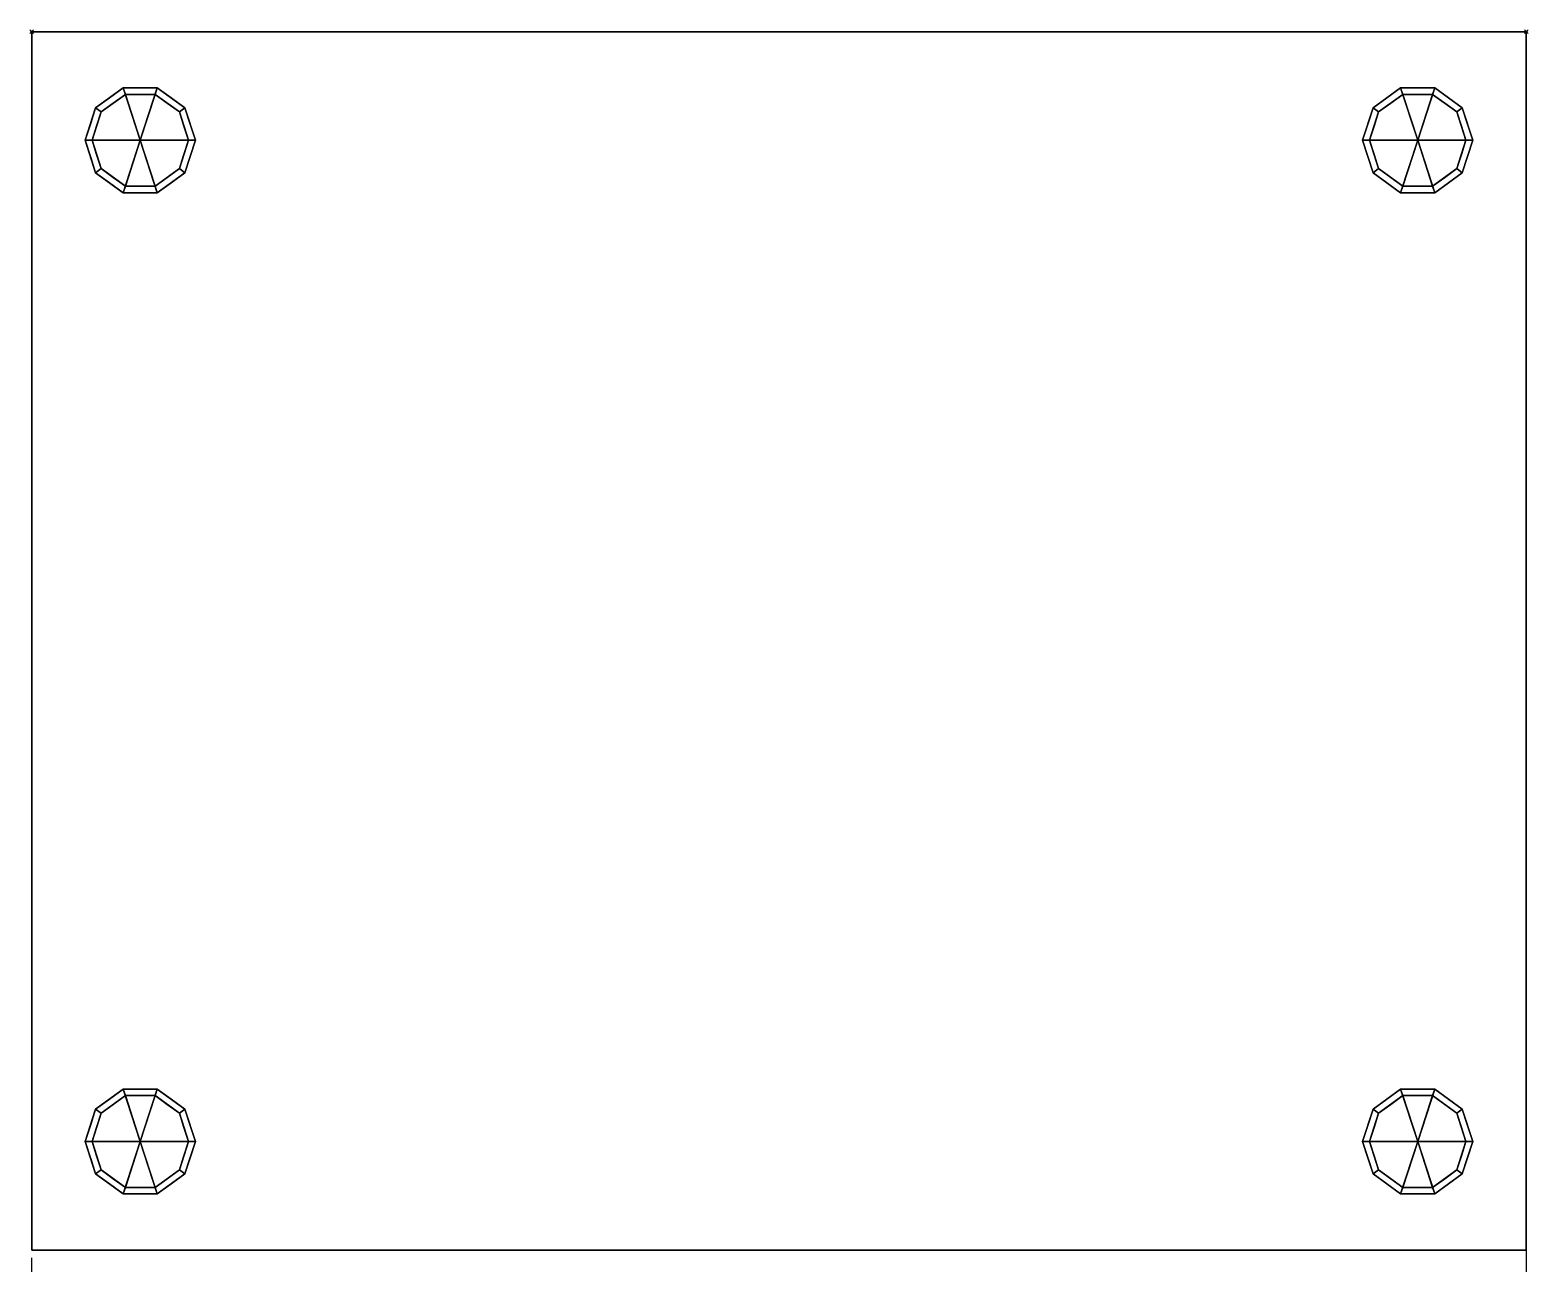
# Model space of a CAD drawing. Header units: millimetres. Extents: x 4 to 873, y -1319 to 1.
# Drawn here: x 4 to 873, y -715 to 1 of the extents above; entities that cross this region are included whole.
import ezdxf

# ---------------------------------------------------------------- set-up
doc = ezdxf.new("R2010")
doc.units = ezdxf.units.MM
doc.header["$PDMODE"] = 35
doc.linetypes.add('NASCOSTA', pattern=[9.525, 6.35, -3.175])
for name, color, linetype in [('PQ_200_2D', 1, 'Continuous'), ('PQ_200_3D', 1, 'Continuous'), ('PQ_INS_3D', 3, 'Continuous')]:
    doc.layers.add(name, color=color, linetype=linetype)

msp = doc.modelspace()

# ---------------------------------------------------------------- linework, layer by layer
at = {"layer": 'PQ_200_2D', "color": 7, "linetype": 'NASCOSTA', "ltscale": 10}
for p, q in [((4.98, 0), (871.98, 0)), ((4.98, -775), (4.98, 0)), ((871.98, 0), (871.98, -775))]:
    msp.add_line(p, q, dxfattribs=at)
at = {"layer": 'PQ_INS_3D'}
for p in [(4.98, 0), (871.98, 0)]:
    msp.add_point(p, dxfattribs=at)

# ---------------------------------------------------------------- meshes
at = {"layer": 'PQ_200_3D'}
mesh = msp.add_polyface(dxfattribs=at)
corners = [(4.98, -707, 770), (4.98, 0, 770), (4.98, 0, 152), (4.98, -707, 152)]
mesh.append_faces([[corners[k] for k in face] for face in [(0, 1, 2, 3)]])
mesh = msp.add_polyface(dxfattribs=at)
corners = [(871.98, -707, 152), (4.98, -707, 152), (4.98, 0, 152), (871.98, 0, 152)]
mesh.append_faces([[corners[k] for k in face] for face in [(0, 1, 2, 3)]])
mesh = msp.add_polyface(dxfattribs=at)
corners = [(871.98, 0, 152), (4.98, 0, 152), (4.98, 0, 770), (871.98, 0, 770)]
mesh.append_faces([[corners[k] for k in face] for face in [(0, 1, 2, 3)]])
mesh = msp.add_polyface(dxfattribs=at)
corners = [(871.98, 0, 770), (4.98, 0, 770), (4.98, -707, 770), (871.98, -707, 770)]
mesh.append_faces([[corners[k] for k in face] for face in [(0, 1, 2, 3)]])
mesh = msp.add_polyface(dxfattribs=at)
corners = [(871.98, 0, 152), (871.98, 0, 770), (871.98, -707, 770), (871.98, -707, 152)]
mesh.append_faces([[corners[k] for k in face] for face in [(0, 1, 2, 3)]])
mesh = msp.add_polyface(dxfattribs=at)
corners = [(67.98, -63, 152), (99.98, -63, 152), (93.86, -44.19, 152), (77.86, -32.57, 152), (58.09, -32.57, 152), (42.09, -44.19, 152), (35.98, -63, 152)]
mesh.append_faces([[corners[k] for k in face] for face in [(0, 4, 5, 6)]], dxfattribs={"vtx0": -1})
mesh.append_faces([[corners[k] for k in face] for face in [(0, 3, 4)]], dxfattribs={"vtx0": -1, "vtx2": -1})
mesh.append_faces([[corners[k] for k in face] for face in [(0, 1, 2, 3)]], dxfattribs={"vtx3": -1})
mesh = msp.add_polyface(dxfattribs=at)
corners = [(35.98, -63, 152), (42.09, -44.19, 152), (58.09, -32.57, 152), (77.86, -32.57, 152), (93.86, -44.19, 152), (99.98, -63, 152), (99.98, -63, 48), (93.86, -44.19, 48), (77.86, -32.57, 48), (58.09, -32.57, 48), (42.09, -44.19, 48), (35.98, -63, 48), (85.86, -38.38, 152), (85.86, -38.38, 48), (96.92, -53.6, 48), (96.92, -53.6, 152), (67.98, -32.57, 152), (67.98, -32.57, 48), (50.09, -38.38, 48), (50.09, -38.38, 152), (39.2, -53.08, 48), (39.03, -53.6, 152)]
mesh.append_faces([[corners[k] for k in face] for face in [(1, 20, 21), (11, 21, 20), (20, 1, 10)]], dxfattribs={"vtx0": -1, "vtx1": -1})
mesh.append_faces([[corners[k] for k in face] for face in [(2, 16, 17, 9), (13, 8, 3, 12), (4, 15, 14, 7), (7, 13, 12, 4), (9, 18, 19, 2), (16, 3, 8, 17), (1, 19, 18, 10)]], dxfattribs={"vtx1": -1, "vtx3": -1})
mesh.append_faces([[corners[k] for k in face] for face in [(5, 6, 14, 15), (11, 0, 21)]], dxfattribs={"vtx2": -1})
mesh = msp.add_polyface(dxfattribs=at)
corners = [(35.98, -63, 48), (42.09, -44.19, 48), (58.09, -32.57, 48), (77.86, -32.57, 48), (93.86, -44.19, 48), (99.98, -63, 48), (95.98, -63, 48), (90.63, -46.54, 48), (76.63, -36.37, 48), (59.32, -36.37, 48), (45.32, -46.54, 48), (39.98, -63, 48)]
mesh.append_faces([[corners[k] for k in face] for face in [(10, 1, 2, 9)]], dxfattribs={"vtx0": -1, "vtx2": -1})
mesh.append_faces([[corners[k] for k in face] for face in [(6, 7, 4, 5)]], dxfattribs={"vtx1": -1})
mesh.append_faces([[corners[k] for k in face] for face in [(8, 9, 2, 3), (7, 8, 3, 4)]], dxfattribs={"vtx1": -1, "vtx3": -1})
mesh.append_faces([[corners[k] for k in face] for face in [(11, 0, 1, 10)]], dxfattribs={"vtx2": -1})
mesh = msp.add_polyface(dxfattribs=at)
corners = [(808.98, -63, 152), (840.98, -63, 152), (834.86, -44.19, 152), (818.86, -32.57, 152), (799.09, -32.57, 152), (783.09, -44.19, 152), (776.98, -63, 152)]
mesh.append_faces([[corners[k] for k in face] for face in [(0, 4, 5, 6)]], dxfattribs={"vtx0": -1})
mesh.append_faces([[corners[k] for k in face] for face in [(0, 3, 4)]], dxfattribs={"vtx0": -1, "vtx2": -1})
mesh.append_faces([[corners[k] for k in face] for face in [(0, 1, 2, 3)]], dxfattribs={"vtx3": -1})
mesh = msp.add_polyface(dxfattribs=at)
corners = [(776.98, -63, 152), (783.09, -44.19, 152), (799.09, -32.57, 152), (818.86, -32.57, 152), (834.86, -44.19, 152), (840.98, -63, 152), (840.98, -63, 48), (834.86, -44.19, 48), (818.86, -32.57, 48), (799.09, -32.57, 48), (783.09, -44.19, 48), (776.98, -63, 48), (826.86, -38.38, 152), (826.86, -38.38, 48), (837.92, -53.6, 48), (837.92, -53.6, 152), (808.98, -32.57, 152), (808.98, -32.57, 48), (791.09, -38.38, 48), (791.09, -38.38, 152), (780.2, -53.08, 48), (780.03, -53.6, 152)]
mesh.append_faces([[corners[k] for k in face] for face in [(1, 20, 21), (11, 21, 20), (20, 1, 10)]], dxfattribs={"vtx0": -1, "vtx1": -1})
mesh.append_faces([[corners[k] for k in face] for face in [(2, 16, 17, 9), (13, 8, 3, 12), (4, 15, 14, 7), (7, 13, 12, 4), (9, 18, 19, 2), (16, 3, 8, 17), (1, 19, 18, 10)]], dxfattribs={"vtx1": -1, "vtx3": -1})
mesh.append_faces([[corners[k] for k in face] for face in [(5, 6, 14, 15), (11, 0, 21)]], dxfattribs={"vtx2": -1})
mesh = msp.add_polyface(dxfattribs=at)
corners = [(776.98, -63, 48), (783.09, -44.19, 48), (799.09, -32.57, 48), (818.86, -32.57, 48), (834.86, -44.19, 48), (840.98, -63, 48), (836.98, -63, 48), (831.63, -46.54, 48), (817.63, -36.37, 48), (800.32, -36.37, 48), (786.32, -46.54, 48), (780.98, -63, 48)]
mesh.append_faces([[corners[k] for k in face] for face in [(10, 1, 2, 9)]], dxfattribs={"vtx0": -1, "vtx2": -1})
mesh.append_faces([[corners[k] for k in face] for face in [(6, 7, 4, 5)]], dxfattribs={"vtx1": -1})
mesh.append_faces([[corners[k] for k in face] for face in [(8, 9, 2, 3), (7, 8, 3, 4)]], dxfattribs={"vtx1": -1, "vtx3": -1})
mesh.append_faces([[corners[k] for k in face] for face in [(11, 0, 1, 10)]], dxfattribs={"vtx2": -1})
mesh = msp.add_polyface(dxfattribs=at)
corners = [(39.98, -63, 48), (45.32, -46.54, 48), (59.32, -36.37, 48), (76.63, -36.37, 48), (90.63, -46.54, 48), (95.98, -63, 48), (95.98, -63), (90.63, -46.54), (76.63, -36.37), (59.32, -36.37), (45.32, -46.54), (39.98, -63), (83.63, -41.46), (83.63, -41.46, 48), (93.3, -54.77, 48), (93.3, -54.77), (67.98, -36.37, 48), (67.98, -36.37), (52.32, -41.46), (52.32, -41.46, 48), (42.84, -54.2), (42.65, -54.77, 48)]
mesh.append_faces([[corners[k] for k in face] for face in [(20, 1, 10), (1, 20, 21), (11, 21, 20)]], dxfattribs={"vtx0": -1, "vtx1": -1})
mesh.append_faces([[corners[k] for k in face] for face in [(4, 7, 12, 13), (13, 12, 8, 3), (14, 15, 7, 4)]], dxfattribs={"vtx0": -1, "vtx2": -1})
mesh.append_faces([[corners[k] for k in face] for face in [(18, 10, 1, 19), (17, 9, 2, 16), (9, 18, 19, 2), (16, 3, 8, 17)]], dxfattribs={"vtx1": -1, "vtx3": -1})
mesh.append_faces([[corners[k] for k in face] for face in [(5, 6, 15, 14), (11, 0, 21)]], dxfattribs={"vtx2": -1})
mesh = msp.add_polyface(dxfattribs=at)
corners = [(39.98, -63), (45.32, -46.54), (59.32, -36.37), (76.63, -36.37), (90.63, -46.54), (95.98, -63), (67.98, -63)]
mesh.append_faces([[corners[k] for k in face] for face in [(1, 2, 6, 0)]], dxfattribs={"vtx1": -1})
mesh.append_faces([[corners[k] for k in face] for face in [(2, 3, 6)]], dxfattribs={"vtx1": -1, "vtx2": -1})
mesh.append_faces([[corners[k] for k in face] for face in [(4, 5, 6, 3)]], dxfattribs={"vtx2": -1})
mesh = msp.add_polyface(dxfattribs=at)
corners = [(780.98, -63, 48), (786.32, -46.54, 48), (800.32, -36.37, 48), (817.63, -36.37, 48), (831.63, -46.54, 48), (836.98, -63, 48), (836.98, -63), (831.63, -46.54), (817.63, -36.37), (800.32, -36.37), (786.32, -46.54), (780.98, -63), (824.63, -41.46), (824.63, -41.46, 48), (834.3, -54.77, 48), (834.3, -54.77), (808.98, -36.37, 48), (808.98, -36.37), (793.32, -41.46), (793.32, -41.46, 48), (783.84, -54.2), (783.65, -54.77, 48)]
mesh.append_faces([[corners[k] for k in face] for face in [(20, 1, 10), (1, 20, 21), (11, 21, 20)]], dxfattribs={"vtx0": -1, "vtx1": -1})
mesh.append_faces([[corners[k] for k in face] for face in [(4, 7, 12, 13), (13, 12, 8, 3), (14, 15, 7, 4)]], dxfattribs={"vtx0": -1, "vtx2": -1})
mesh.append_faces([[corners[k] for k in face] for face in [(18, 10, 1, 19), (17, 9, 2, 16), (9, 18, 19, 2), (16, 3, 8, 17)]], dxfattribs={"vtx1": -1, "vtx3": -1})
mesh.append_faces([[corners[k] for k in face] for face in [(5, 6, 15, 14), (11, 0, 21)]], dxfattribs={"vtx2": -1})
mesh = msp.add_polyface(dxfattribs=at)
corners = [(780.98, -63), (786.32, -46.54), (800.32, -36.37), (817.63, -36.37), (831.63, -46.54), (836.98, -63), (808.98, -63)]
mesh.append_faces([[corners[k] for k in face] for face in [(1, 2, 6, 0)]], dxfattribs={"vtx1": -1})
mesh.append_faces([[corners[k] for k in face] for face in [(2, 3, 6)]], dxfattribs={"vtx1": -1, "vtx2": -1})
mesh.append_faces([[corners[k] for k in face] for face in [(4, 5, 6, 3)]], dxfattribs={"vtx2": -1})
mesh = msp.add_polyface(dxfattribs=at)
corners = [(67.98, -63, 152), (35.98, -63, 152), (42.09, -81.81, 152), (58.09, -93.43, 152), (77.86, -93.43, 152), (93.86, -81.81, 152), (99.98, -63, 152)]
mesh.append_faces([[corners[k] for k in face] for face in [(0, 4, 5, 6)]], dxfattribs={"vtx0": -1})
mesh.append_faces([[corners[k] for k in face] for face in [(4, 0, 3)]], dxfattribs={"vtx0": -1, "vtx1": -1})
mesh.append_faces([[corners[k] for k in face] for face in [(0, 1, 2, 3)]], dxfattribs={"vtx3": -1})
mesh = msp.add_polyface(dxfattribs=at)
corners = [(99.98, -63, 152), (93.86, -81.81, 152), (77.86, -93.43, 152), (58.09, -93.43, 152), (42.09, -81.81, 152), (35.98, -63, 152), (35.98, -63, 48), (42.09, -81.81, 48), (58.09, -93.43, 48), (77.86, -93.43, 48), (93.86, -81.81, 48), (99.98, -63, 48), (39.2, -72.92, 152), (39.03, -72.4, 48), (50.09, -87.62, 48), (50.09, -87.62, 152), (67.98, -93.43, 152), (67.98, -93.43, 48), (85.86, -87.62, 48), (85.86, -87.62, 152), (96.75, -72.92, 48), (96.92, -72.4, 152)]
mesh.append_faces([[corners[k] for k in face] for face in [(13, 5, 6)]], dxfattribs={"vtx0": -1})
mesh.append_faces([[corners[k] for k in face] for face in [(7, 12, 13), (5, 13, 12), (1, 20, 21), (11, 21, 20), (20, 1, 10)]], dxfattribs={"vtx0": -1, "vtx1": -1})
mesh.append_faces([[corners[k] for k in face] for face in [(7, 4, 12)]], dxfattribs={"vtx0": -1, "vtx2": -1})
mesh.append_faces([[corners[k] for k in face] for face in [(15, 4, 7, 14), (3, 15, 14, 8), (17, 9, 2, 16), (19, 2, 9, 18), (18, 10, 1, 19), (16, 3, 8, 17)]], dxfattribs={"vtx1": -1, "vtx3": -1})
mesh.append_faces([[corners[k] for k in face] for face in [(11, 0, 21)]], dxfattribs={"vtx2": -1})
mesh = msp.add_polyface(dxfattribs=at)
corners = [(99.98, -63, 48), (93.86, -81.81, 48), (77.86, -93.43, 48), (58.09, -93.43, 48), (42.09, -81.81, 48), (35.98, -63, 48), (39.98, -63, 48), (45.32, -79.46, 48), (59.32, -89.63, 48), (76.63, -89.63, 48), (90.63, -79.46, 48), (95.98, -63, 48)]
mesh.append_faces([[corners[k] for k in face] for face in [(1, 10, 11, 0)]], dxfattribs={"vtx0": -1})
mesh.append_faces([[corners[k] for k in face] for face in [(3, 8, 9, 2), (2, 9, 10, 1)]], dxfattribs={"vtx0": -1, "vtx2": -1})
mesh.append_faces([[corners[k] for k in face] for face in [(3, 4, 7, 8)]], dxfattribs={"vtx1": -1, "vtx3": -1})
mesh.append_faces([[corners[k] for k in face] for face in [(4, 5, 6, 7)]], dxfattribs={"vtx3": -1})
mesh = msp.add_polyface(dxfattribs=at)
corners = [(95.98, -63, 48), (90.63, -79.46, 48), (76.63, -89.63, 48), (59.32, -89.63, 48), (45.32, -79.46, 48), (39.98, -63, 48), (39.98, -63), (45.32, -79.46), (59.32, -89.63), (76.63, -89.63), (90.63, -79.46), (95.98, -63), (52.32, -84.54, 48), (52.32, -84.54), (42.65, -71.23), (42.65, -71.23, 48), (67.98, -89.63, 48), (67.98, -89.63), (83.63, -84.54), (83.63, -84.54, 48), (93.12, -71.8), (93.3, -71.23, 48)]
mesh.append_faces([[corners[k] for k in face] for face in [(20, 1, 10), (1, 20, 21), (11, 21, 20)]], dxfattribs={"vtx0": -1, "vtx1": -1})
mesh.append_faces([[corners[k] for k in face] for face in [(2, 16, 17, 9), (13, 8, 3, 12), (4, 15, 14, 7), (7, 13, 12, 4), (16, 3, 8, 17), (19, 2, 9, 18), (1, 19, 18, 10)]], dxfattribs={"vtx1": -1, "vtx3": -1})
mesh.append_faces([[corners[k] for k in face] for face in [(11, 0, 21)]], dxfattribs={"vtx2": -1})
mesh.append_faces([[corners[k] for k in face] for face in [(15, 5, 6, 14)]], dxfattribs={"vtx3": -1})
mesh = msp.add_polyface(dxfattribs=at)
corners = [(95.98, -63), (90.63, -79.46), (76.63, -89.63), (59.32, -89.63), (45.32, -79.46), (39.98, -63), (67.98, -63)]
mesh.append_faces([[corners[k] for k in face] for face in [(3, 6, 2)]], dxfattribs={"vtx0": -1, "vtx1": -1})
mesh.append_faces([[corners[k] for k in face] for face in [(1, 2, 6, 0)]], dxfattribs={"vtx1": -1})
mesh.append_faces([[corners[k] for k in face] for face in [(4, 5, 6, 3)]], dxfattribs={"vtx2": -1})
mesh = msp.add_polyface(dxfattribs=at)
corners = [(808.98, -63, 152), (776.98, -63, 152), (783.09, -81.81, 152), (799.09, -93.43, 152), (818.86, -93.43, 152), (834.86, -81.81, 152), (840.98, -63, 152)]
mesh.append_faces([[corners[k] for k in face] for face in [(0, 4, 5, 6)]], dxfattribs={"vtx0": -1})
mesh.append_faces([[corners[k] for k in face] for face in [(4, 0, 3)]], dxfattribs={"vtx0": -1, "vtx1": -1})
mesh.append_faces([[corners[k] for k in face] for face in [(0, 1, 2, 3)]], dxfattribs={"vtx3": -1})
mesh = msp.add_polyface(dxfattribs=at)
corners = [(840.98, -63, 152), (834.86, -81.81, 152), (818.86, -93.43, 152), (799.09, -93.43, 152), (783.09, -81.81, 152), (776.98, -63, 152), (776.98, -63, 48), (783.09, -81.81, 48), (799.09, -93.43, 48), (818.86, -93.43, 48), (834.86, -81.81, 48), (840.98, -63, 48), (780.2, -72.92, 152), (780.03, -72.4, 48), (791.09, -87.62, 48), (791.09, -87.62, 152), (808.98, -93.43, 152), (808.98, -93.43, 48), (826.86, -87.62, 48), (826.86, -87.62, 152), (837.75, -72.92, 48), (837.92, -72.4, 152)]
mesh.append_faces([[corners[k] for k in face] for face in [(13, 5, 6)]], dxfattribs={"vtx0": -1})
mesh.append_faces([[corners[k] for k in face] for face in [(7, 12, 13), (5, 13, 12), (1, 20, 21), (11, 21, 20), (20, 1, 10)]], dxfattribs={"vtx0": -1, "vtx1": -1})
mesh.append_faces([[corners[k] for k in face] for face in [(7, 4, 12)]], dxfattribs={"vtx0": -1, "vtx2": -1})
mesh.append_faces([[corners[k] for k in face] for face in [(15, 4, 7, 14), (3, 15, 14, 8), (17, 9, 2, 16), (19, 2, 9, 18), (18, 10, 1, 19), (16, 3, 8, 17)]], dxfattribs={"vtx1": -1, "vtx3": -1})
mesh.append_faces([[corners[k] for k in face] for face in [(11, 0, 21)]], dxfattribs={"vtx2": -1})
mesh = msp.add_polyface(dxfattribs=at)
corners = [(840.98, -63, 48), (834.86, -81.81, 48), (818.86, -93.43, 48), (799.09, -93.43, 48), (783.09, -81.81, 48), (776.98, -63, 48), (780.98, -63, 48), (786.32, -79.46, 48), (800.32, -89.63, 48), (817.63, -89.63, 48), (831.63, -79.46, 48), (836.98, -63, 48)]
mesh.append_faces([[corners[k] for k in face] for face in [(1, 10, 11, 0)]], dxfattribs={"vtx0": -1})
mesh.append_faces([[corners[k] for k in face] for face in [(3, 8, 9, 2), (2, 9, 10, 1)]], dxfattribs={"vtx0": -1, "vtx2": -1})
mesh.append_faces([[corners[k] for k in face] for face in [(3, 4, 7, 8)]], dxfattribs={"vtx1": -1, "vtx3": -1})
mesh.append_faces([[corners[k] for k in face] for face in [(4, 5, 6, 7)]], dxfattribs={"vtx3": -1})
mesh = msp.add_polyface(dxfattribs=at)
corners = [(836.98, -63, 48), (831.63, -79.46, 48), (817.63, -89.63, 48), (800.32, -89.63, 48), (786.32, -79.46, 48), (780.98, -63, 48), (780.98, -63), (786.32, -79.46), (800.32, -89.63), (817.63, -89.63), (831.63, -79.46), (836.98, -63), (793.32, -84.54, 48), (793.32, -84.54), (783.65, -71.23), (783.65, -71.23, 48), (808.98, -89.63, 48), (808.98, -89.63), (824.63, -84.54), (824.63, -84.54, 48), (834.12, -71.8), (834.3, -71.23, 48)]
mesh.append_faces([[corners[k] for k in face] for face in [(20, 1, 10), (1, 20, 21), (11, 21, 20)]], dxfattribs={"vtx0": -1, "vtx1": -1})
mesh.append_faces([[corners[k] for k in face] for face in [(2, 16, 17, 9), (13, 8, 3, 12), (4, 15, 14, 7), (7, 13, 12, 4), (16, 3, 8, 17), (19, 2, 9, 18), (1, 19, 18, 10)]], dxfattribs={"vtx1": -1, "vtx3": -1})
mesh.append_faces([[corners[k] for k in face] for face in [(11, 0, 21)]], dxfattribs={"vtx2": -1})
mesh.append_faces([[corners[k] for k in face] for face in [(15, 5, 6, 14)]], dxfattribs={"vtx3": -1})
mesh = msp.add_polyface(dxfattribs=at)
corners = [(836.98, -63), (831.63, -79.46), (817.63, -89.63), (800.32, -89.63), (786.32, -79.46), (780.98, -63), (808.98, -63)]
mesh.append_faces([[corners[k] for k in face] for face in [(3, 6, 2)]], dxfattribs={"vtx0": -1, "vtx1": -1})
mesh.append_faces([[corners[k] for k in face] for face in [(1, 2, 6, 0)]], dxfattribs={"vtx1": -1})
mesh.append_faces([[corners[k] for k in face] for face in [(4, 5, 6, 3)]], dxfattribs={"vtx2": -1})
mesh = msp.add_polyface(dxfattribs=at)
corners = [(67.98, -644, 152), (99.98, -644, 152), (93.86, -625.19, 152), (77.86, -613.57, 152), (58.09, -613.57, 152), (42.09, -625.19, 152), (35.98, -644, 152)]
mesh.append_faces([[corners[k] for k in face] for face in [(0, 4, 5, 6)]], dxfattribs={"vtx0": -1})
mesh.append_faces([[corners[k] for k in face] for face in [(0, 3, 4)]], dxfattribs={"vtx0": -1, "vtx2": -1})
mesh.append_faces([[corners[k] for k in face] for face in [(0, 1, 2, 3)]], dxfattribs={"vtx3": -1})
mesh = msp.add_polyface(dxfattribs=at)
corners = [(35.98, -644, 152), (42.09, -625.19, 152), (58.09, -613.57, 152), (77.86, -613.57, 152), (93.86, -625.19, 152), (99.98, -644, 152), (99.98, -644, 48), (93.86, -625.19, 48), (77.86, -613.57, 48), (58.09, -613.57, 48), (42.09, -625.19, 48), (35.98, -644, 48), (85.86, -619.38, 152), (85.86, -619.38, 48), (96.92, -634.6, 48), (96.92, -634.6, 152), (67.98, -613.57, 152), (67.98, -613.57, 48), (50.09, -619.38, 48), (50.09, -619.38, 152), (39.2, -634.08, 48), (39.03, -634.6, 152)]
mesh.append_faces([[corners[k] for k in face] for face in [(1, 20, 21), (11, 21, 20), (20, 1, 10)]], dxfattribs={"vtx0": -1, "vtx1": -1})
mesh.append_faces([[corners[k] for k in face] for face in [(2, 16, 17, 9), (13, 8, 3, 12), (4, 15, 14, 7), (7, 13, 12, 4), (9, 18, 19, 2), (16, 3, 8, 17), (1, 19, 18, 10)]], dxfattribs={"vtx1": -1, "vtx3": -1})
mesh.append_faces([[corners[k] for k in face] for face in [(5, 6, 14, 15), (11, 0, 21)]], dxfattribs={"vtx2": -1})
mesh = msp.add_polyface(dxfattribs=at)
corners = [(35.98, -644, 48), (42.09, -625.19, 48), (58.09, -613.57, 48), (77.86, -613.57, 48), (93.86, -625.19, 48), (99.98, -644, 48), (95.98, -644, 48), (90.63, -627.54, 48), (76.63, -617.37, 48), (59.32, -617.37, 48), (45.32, -627.54, 48), (39.98, -644, 48)]
mesh.append_faces([[corners[k] for k in face] for face in [(10, 1, 2, 9)]], dxfattribs={"vtx0": -1, "vtx2": -1})
mesh.append_faces([[corners[k] for k in face] for face in [(6, 7, 4, 5)]], dxfattribs={"vtx1": -1})
mesh.append_faces([[corners[k] for k in face] for face in [(8, 9, 2, 3), (7, 8, 3, 4)]], dxfattribs={"vtx1": -1, "vtx3": -1})
mesh.append_faces([[corners[k] for k in face] for face in [(11, 0, 1, 10)]], dxfattribs={"vtx2": -1})
mesh = msp.add_polyface(dxfattribs=at)
corners = [(808.98, -644, 152), (840.98, -644, 152), (834.86, -625.19, 152), (818.86, -613.57, 152), (799.09, -613.57, 152), (783.09, -625.19, 152), (776.98, -644, 152)]
mesh.append_faces([[corners[k] for k in face] for face in [(0, 4, 5, 6)]], dxfattribs={"vtx0": -1})
mesh.append_faces([[corners[k] for k in face] for face in [(0, 3, 4)]], dxfattribs={"vtx0": -1, "vtx2": -1})
mesh.append_faces([[corners[k] for k in face] for face in [(0, 1, 2, 3)]], dxfattribs={"vtx3": -1})
mesh = msp.add_polyface(dxfattribs=at)
corners = [(776.98, -644, 152), (783.09, -625.19, 152), (799.09, -613.57, 152), (818.86, -613.57, 152), (834.86, -625.19, 152), (840.98, -644, 152), (840.98, -644, 48), (834.86, -625.19, 48), (818.86, -613.57, 48), (799.09, -613.57, 48), (783.09, -625.19, 48), (776.98, -644, 48), (826.86, -619.38, 152), (826.86, -619.38, 48), (837.92, -634.6, 48), (837.92, -634.6, 152), (808.98, -613.57, 152), (808.98, -613.57, 48), (791.09, -619.38, 48), (791.09, -619.38, 152), (780.2, -634.08, 48), (780.03, -634.6, 152)]
mesh.append_faces([[corners[k] for k in face] for face in [(1, 20, 21), (11, 21, 20), (20, 1, 10)]], dxfattribs={"vtx0": -1, "vtx1": -1})
mesh.append_faces([[corners[k] for k in face] for face in [(2, 16, 17, 9), (13, 8, 3, 12), (4, 15, 14, 7), (7, 13, 12, 4), (9, 18, 19, 2), (16, 3, 8, 17), (1, 19, 18, 10)]], dxfattribs={"vtx1": -1, "vtx3": -1})
mesh.append_faces([[corners[k] for k in face] for face in [(5, 6, 14, 15), (11, 0, 21)]], dxfattribs={"vtx2": -1})
mesh = msp.add_polyface(dxfattribs=at)
corners = [(776.98, -644, 48), (783.09, -625.19, 48), (799.09, -613.57, 48), (818.86, -613.57, 48), (834.86, -625.19, 48), (840.98, -644, 48), (836.98, -644, 48), (831.63, -627.54, 48), (817.63, -617.37, 48), (800.32, -617.37, 48), (786.32, -627.54, 48), (780.98, -644, 48)]
mesh.append_faces([[corners[k] for k in face] for face in [(10, 1, 2, 9)]], dxfattribs={"vtx0": -1, "vtx2": -1})
mesh.append_faces([[corners[k] for k in face] for face in [(6, 7, 4, 5)]], dxfattribs={"vtx1": -1})
mesh.append_faces([[corners[k] for k in face] for face in [(8, 9, 2, 3), (7, 8, 3, 4)]], dxfattribs={"vtx1": -1, "vtx3": -1})
mesh.append_faces([[corners[k] for k in face] for face in [(11, 0, 1, 10)]], dxfattribs={"vtx2": -1})
mesh = msp.add_polyface(dxfattribs=at)
corners = [(39.98, -644, 48), (45.32, -627.54, 48), (59.32, -617.37, 48), (76.63, -617.37, 48), (90.63, -627.54, 48), (95.98, -644, 48), (95.98, -644), (90.63, -627.54), (76.63, -617.37), (59.32, -617.37), (45.32, -627.54), (39.98, -644), (83.63, -622.46), (83.63, -622.46, 48), (93.3, -635.77, 48), (93.3, -635.77), (67.98, -617.37, 48), (67.98, -617.37), (52.32, -622.46), (52.32, -622.46, 48), (42.84, -635.2), (42.65, -635.77, 48)]
mesh.append_faces([[corners[k] for k in face] for face in [(20, 1, 10), (1, 20, 21), (11, 21, 20)]], dxfattribs={"vtx0": -1, "vtx1": -1})
mesh.append_faces([[corners[k] for k in face] for face in [(4, 7, 12, 13), (13, 12, 8, 3), (14, 15, 7, 4)]], dxfattribs={"vtx0": -1, "vtx2": -1})
mesh.append_faces([[corners[k] for k in face] for face in [(18, 10, 1, 19), (17, 9, 2, 16), (9, 18, 19, 2), (16, 3, 8, 17)]], dxfattribs={"vtx1": -1, "vtx3": -1})
mesh.append_faces([[corners[k] for k in face] for face in [(5, 6, 15, 14), (11, 0, 21)]], dxfattribs={"vtx2": -1})
mesh = msp.add_polyface(dxfattribs=at)
corners = [(39.98, -644), (45.32, -627.54), (59.32, -617.37), (76.63, -617.37), (90.63, -627.54), (95.98, -644), (67.98, -644)]
mesh.append_faces([[corners[k] for k in face] for face in [(1, 2, 6, 0)]], dxfattribs={"vtx1": -1})
mesh.append_faces([[corners[k] for k in face] for face in [(2, 3, 6)]], dxfattribs={"vtx1": -1, "vtx2": -1})
mesh.append_faces([[corners[k] for k in face] for face in [(4, 5, 6, 3)]], dxfattribs={"vtx2": -1})
mesh = msp.add_polyface(dxfattribs=at)
corners = [(780.98, -644, 48), (786.32, -627.54, 48), (800.32, -617.37, 48), (817.63, -617.37, 48), (831.63, -627.54, 48), (836.98, -644, 48), (836.98, -644), (831.63, -627.54), (817.63, -617.37), (800.32, -617.37), (786.32, -627.54), (780.98, -644), (824.63, -622.46), (824.63, -622.46, 48), (834.3, -635.77, 48), (834.3, -635.77), (808.98, -617.37, 48), (808.98, -617.37), (793.32, -622.46), (793.32, -622.46, 48), (783.84, -635.2), (783.65, -635.77, 48)]
mesh.append_faces([[corners[k] for k in face] for face in [(20, 1, 10), (1, 20, 21), (11, 21, 20)]], dxfattribs={"vtx0": -1, "vtx1": -1})
mesh.append_faces([[corners[k] for k in face] for face in [(4, 7, 12, 13), (13, 12, 8, 3), (14, 15, 7, 4)]], dxfattribs={"vtx0": -1, "vtx2": -1})
mesh.append_faces([[corners[k] for k in face] for face in [(18, 10, 1, 19), (17, 9, 2, 16), (9, 18, 19, 2), (16, 3, 8, 17)]], dxfattribs={"vtx1": -1, "vtx3": -1})
mesh.append_faces([[corners[k] for k in face] for face in [(5, 6, 15, 14), (11, 0, 21)]], dxfattribs={"vtx2": -1})
mesh = msp.add_polyface(dxfattribs=at)
corners = [(780.98, -644), (786.32, -627.54), (800.32, -617.37), (817.63, -617.37), (831.63, -627.54), (836.98, -644), (808.98, -644)]
mesh.append_faces([[corners[k] for k in face] for face in [(1, 2, 6, 0)]], dxfattribs={"vtx1": -1})
mesh.append_faces([[corners[k] for k in face] for face in [(2, 3, 6)]], dxfattribs={"vtx1": -1, "vtx2": -1})
mesh.append_faces([[corners[k] for k in face] for face in [(4, 5, 6, 3)]], dxfattribs={"vtx2": -1})
mesh = msp.add_polyface(dxfattribs=at)
corners = [(67.98, -644, 152), (35.98, -644, 152), (42.09, -662.81, 152), (58.09, -674.43, 152), (77.86, -674.43, 152), (93.86, -662.81, 152), (99.98, -644, 152)]
mesh.append_faces([[corners[k] for k in face] for face in [(0, 4, 5, 6)]], dxfattribs={"vtx0": -1})
mesh.append_faces([[corners[k] for k in face] for face in [(4, 0, 3)]], dxfattribs={"vtx0": -1, "vtx1": -1})
mesh.append_faces([[corners[k] for k in face] for face in [(0, 1, 2, 3)]], dxfattribs={"vtx3": -1})
mesh = msp.add_polyface(dxfattribs=at)
corners = [(99.98, -644, 152), (93.86, -662.81, 152), (77.86, -674.43, 152), (58.09, -674.43, 152), (42.09, -662.81, 152), (35.98, -644, 152), (35.98, -644, 48), (42.09, -662.81, 48), (58.09, -674.43, 48), (77.86, -674.43, 48), (93.86, -662.81, 48), (99.98, -644, 48), (39.2, -653.92, 152), (39.03, -653.4, 48), (50.09, -668.62, 48), (50.09, -668.62, 152), (67.98, -674.43, 152), (67.98, -674.43, 48), (85.86, -668.62, 48), (85.86, -668.62, 152), (96.75, -653.92, 48), (96.92, -653.4, 152)]
mesh.append_faces([[corners[k] for k in face] for face in [(13, 5, 6)]], dxfattribs={"vtx0": -1})
mesh.append_faces([[corners[k] for k in face] for face in [(7, 12, 13), (5, 13, 12), (1, 20, 21), (11, 21, 20), (20, 1, 10)]], dxfattribs={"vtx0": -1, "vtx1": -1})
mesh.append_faces([[corners[k] for k in face] for face in [(7, 4, 12)]], dxfattribs={"vtx0": -1, "vtx2": -1})
mesh.append_faces([[corners[k] for k in face] for face in [(15, 4, 7, 14), (3, 15, 14, 8), (17, 9, 2, 16), (19, 2, 9, 18), (18, 10, 1, 19), (16, 3, 8, 17)]], dxfattribs={"vtx1": -1, "vtx3": -1})
mesh.append_faces([[corners[k] for k in face] for face in [(11, 0, 21)]], dxfattribs={"vtx2": -1})
mesh = msp.add_polyface(dxfattribs=at)
corners = [(99.98, -644, 48), (93.86, -662.81, 48), (77.86, -674.43, 48), (58.09, -674.43, 48), (42.09, -662.81, 48), (35.98, -644, 48), (39.98, -644, 48), (45.32, -660.46, 48), (59.32, -670.63, 48), (76.63, -670.63, 48), (90.63, -660.46, 48), (95.98, -644, 48)]
mesh.append_faces([[corners[k] for k in face] for face in [(1, 10, 11, 0)]], dxfattribs={"vtx0": -1})
mesh.append_faces([[corners[k] for k in face] for face in [(3, 8, 9, 2), (2, 9, 10, 1)]], dxfattribs={"vtx0": -1, "vtx2": -1})
mesh.append_faces([[corners[k] for k in face] for face in [(3, 4, 7, 8)]], dxfattribs={"vtx1": -1, "vtx3": -1})
mesh.append_faces([[corners[k] for k in face] for face in [(4, 5, 6, 7)]], dxfattribs={"vtx3": -1})
mesh = msp.add_polyface(dxfattribs=at)
corners = [(95.98, -644, 48), (90.63, -660.46, 48), (76.63, -670.63, 48), (59.32, -670.63, 48), (45.32, -660.46, 48), (39.98, -644, 48), (39.98, -644), (45.32, -660.46), (59.32, -670.63), (76.63, -670.63), (90.63, -660.46), (95.98, -644), (52.32, -665.54, 48), (52.32, -665.54), (42.65, -652.23), (42.65, -652.23, 48), (67.98, -670.63, 48), (67.98, -670.63), (83.63, -665.54), (83.63, -665.54, 48), (93.12, -652.8), (93.3, -652.23, 48)]
mesh.append_faces([[corners[k] for k in face] for face in [(20, 1, 10), (1, 20, 21), (11, 21, 20)]], dxfattribs={"vtx0": -1, "vtx1": -1})
mesh.append_faces([[corners[k] for k in face] for face in [(2, 16, 17, 9), (13, 8, 3, 12), (4, 15, 14, 7), (7, 13, 12, 4), (16, 3, 8, 17), (19, 2, 9, 18), (1, 19, 18, 10)]], dxfattribs={"vtx1": -1, "vtx3": -1})
mesh.append_faces([[corners[k] for k in face] for face in [(11, 0, 21)]], dxfattribs={"vtx2": -1})
mesh.append_faces([[corners[k] for k in face] for face in [(15, 5, 6, 14)]], dxfattribs={"vtx3": -1})
mesh = msp.add_polyface(dxfattribs=at)
corners = [(95.98, -644), (90.63, -660.46), (76.63, -670.63), (59.32, -670.63), (45.32, -660.46), (39.98, -644), (67.98, -644)]
mesh.append_faces([[corners[k] for k in face] for face in [(3, 6, 2)]], dxfattribs={"vtx0": -1, "vtx1": -1})
mesh.append_faces([[corners[k] for k in face] for face in [(1, 2, 6, 0)]], dxfattribs={"vtx1": -1})
mesh.append_faces([[corners[k] for k in face] for face in [(4, 5, 6, 3)]], dxfattribs={"vtx2": -1})
mesh = msp.add_polyface(dxfattribs=at)
corners = [(808.98, -644, 152), (776.98, -644, 152), (783.09, -662.81, 152), (799.09, -674.43, 152), (818.86, -674.43, 152), (834.86, -662.81, 152), (840.98, -644, 152)]
mesh.append_faces([[corners[k] for k in face] for face in [(0, 4, 5, 6)]], dxfattribs={"vtx0": -1})
mesh.append_faces([[corners[k] for k in face] for face in [(4, 0, 3)]], dxfattribs={"vtx0": -1, "vtx1": -1})
mesh.append_faces([[corners[k] for k in face] for face in [(0, 1, 2, 3)]], dxfattribs={"vtx3": -1})
mesh = msp.add_polyface(dxfattribs=at)
corners = [(840.98, -644, 152), (834.86, -662.81, 152), (818.86, -674.43, 152), (799.09, -674.43, 152), (783.09, -662.81, 152), (776.98, -644, 152), (776.98, -644, 48), (783.09, -662.81, 48), (799.09, -674.43, 48), (818.86, -674.43, 48), (834.86, -662.81, 48), (840.98, -644, 48), (780.2, -653.92, 152), (780.03, -653.4, 48), (791.09, -668.62, 48), (791.09, -668.62, 152), (808.98, -674.43, 152), (808.98, -674.43, 48), (826.86, -668.62, 48), (826.86, -668.62, 152), (837.75, -653.92, 48), (837.92, -653.4, 152)]
mesh.append_faces([[corners[k] for k in face] for face in [(13, 5, 6)]], dxfattribs={"vtx0": -1})
mesh.append_faces([[corners[k] for k in face] for face in [(7, 12, 13), (5, 13, 12), (1, 20, 21), (11, 21, 20), (20, 1, 10)]], dxfattribs={"vtx0": -1, "vtx1": -1})
mesh.append_faces([[corners[k] for k in face] for face in [(7, 4, 12)]], dxfattribs={"vtx0": -1, "vtx2": -1})
mesh.append_faces([[corners[k] for k in face] for face in [(15, 4, 7, 14), (3, 15, 14, 8), (17, 9, 2, 16), (19, 2, 9, 18), (18, 10, 1, 19), (16, 3, 8, 17)]], dxfattribs={"vtx1": -1, "vtx3": -1})
mesh.append_faces([[corners[k] for k in face] for face in [(11, 0, 21)]], dxfattribs={"vtx2": -1})
mesh = msp.add_polyface(dxfattribs=at)
corners = [(840.98, -644, 48), (834.86, -662.81, 48), (818.86, -674.43, 48), (799.09, -674.43, 48), (783.09, -662.81, 48), (776.98, -644, 48), (780.98, -644, 48), (786.32, -660.46, 48), (800.32, -670.63, 48), (817.63, -670.63, 48), (831.63, -660.46, 48), (836.98, -644, 48)]
mesh.append_faces([[corners[k] for k in face] for face in [(1, 10, 11, 0)]], dxfattribs={"vtx0": -1})
mesh.append_faces([[corners[k] for k in face] for face in [(3, 8, 9, 2), (2, 9, 10, 1)]], dxfattribs={"vtx0": -1, "vtx2": -1})
mesh.append_faces([[corners[k] for k in face] for face in [(3, 4, 7, 8)]], dxfattribs={"vtx1": -1, "vtx3": -1})
mesh.append_faces([[corners[k] for k in face] for face in [(4, 5, 6, 7)]], dxfattribs={"vtx3": -1})
mesh = msp.add_polyface(dxfattribs=at)
corners = [(836.98, -644, 48), (831.63, -660.46, 48), (817.63, -670.63, 48), (800.32, -670.63, 48), (786.32, -660.46, 48), (780.98, -644, 48), (780.98, -644), (786.32, -660.46), (800.32, -670.63), (817.63, -670.63), (831.63, -660.46), (836.98, -644), (793.32, -665.54, 48), (793.32, -665.54), (783.65, -652.23), (783.65, -652.23, 48), (808.98, -670.63, 48), (808.98, -670.63), (824.63, -665.54), (824.63, -665.54, 48), (834.12, -652.8), (834.3, -652.23, 48)]
mesh.append_faces([[corners[k] for k in face] for face in [(20, 1, 10), (1, 20, 21), (11, 21, 20)]], dxfattribs={"vtx0": -1, "vtx1": -1})
mesh.append_faces([[corners[k] for k in face] for face in [(2, 16, 17, 9), (13, 8, 3, 12), (4, 15, 14, 7), (7, 13, 12, 4), (16, 3, 8, 17), (19, 2, 9, 18), (1, 19, 18, 10)]], dxfattribs={"vtx1": -1, "vtx3": -1})
mesh.append_faces([[corners[k] for k in face] for face in [(11, 0, 21)]], dxfattribs={"vtx2": -1})
mesh.append_faces([[corners[k] for k in face] for face in [(15, 5, 6, 14)]], dxfattribs={"vtx3": -1})
mesh = msp.add_polyface(dxfattribs=at)
corners = [(836.98, -644), (831.63, -660.46), (817.63, -670.63), (800.32, -670.63), (786.32, -660.46), (780.98, -644), (808.98, -644)]
mesh.append_faces([[corners[k] for k in face] for face in [(3, 6, 2)]], dxfattribs={"vtx0": -1, "vtx1": -1})
mesh.append_faces([[corners[k] for k in face] for face in [(1, 2, 6, 0)]], dxfattribs={"vtx1": -1})
mesh.append_faces([[corners[k] for k in face] for face in [(4, 5, 6, 3)]], dxfattribs={"vtx2": -1})
mesh = msp.add_polyface(dxfattribs=at)
corners = [(871.98, -707, 152), (4.98, -707, 152), (4.98, -707, 770), (871.98, -707, 770)]
mesh.append_faces([[corners[k] for k in face] for face in [(0, 1, 2, 3)]])

doc.saveas('drawing.dxf')
